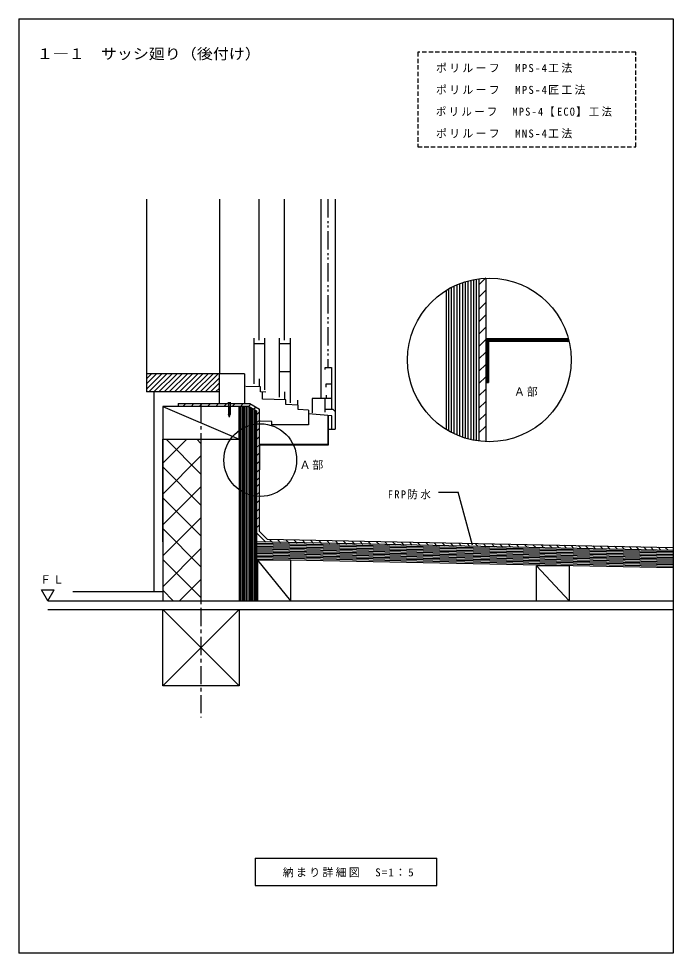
# Model space of a CAD drawing. Units: millimetres, scale not verified. Extents: x -457 to 443, y -597 to 688.
import ezdxf
from ezdxf.enums import TextEntityAlignment as Align

# ---------------------------------------------------------------- set-up
doc = ezdxf.new("R2010")
doc.units = ezdxf.units.MM
doc.header["$LTSCALE"] = 5
for name, pattern in [('CHAIN1', [8, 5, -1, 1, -1]), ('DASHED1', [1.8, 1.2, -0.6]), ('DOUBLE_CHAIN1', [8.8, 5, -1, 0.6, -0.6, 0.6, -1])]:
    doc.linetypes.add(name, pattern=pattern)
for name, color, linetype in [('0-0_境界寸法', 7, 'Continuous'), ('A-0', 4, 'Continuous'), ('A-9', 7, 'DASHED1'), ('F-0', 2, 'Continuous')]:
    doc.layers.add(name, color=color, linetype=linetype)
doc.styles.add('ＭＳ ゴシック', font='')
doc.styles.get('ＭＳ ゴシック').set_extended_font_data('MS Gothic')

msp = doc.modelspace()

# ---------------------------------------------------------------- linework, layer by layer
at = {"layer": '0-0_境界寸法'}
for p, q in [((-416.509, -112.046), (-425.169, -97.046)), ((-425.169, -97.046), (-407.849, -97.046)), ((-416.509, -112.046), (-407.849, -97.046))]:
    msp.add_line(p, q, dxfattribs=at)
at = {"layer": '0-0_境界寸法', "color": 2}
for q in [(-131.634, -503.579), (118.366, -466.079)]:
    msp.add_line((-131.634, -466.079), q, dxfattribs=at)
msp.add_lwpolyline([(-131.634, -503.579), (118.366, -503.579), (118.366, -466.079)], dxfattribs=at)
at = {"layer": 'A-0'}
for p, q in [((-281.032, 439.987), (-281.032, 199.954)), ((-180.532, 439.987), (-180.532, 199.954)), ((-41.324, 439.987), (-41.324, 166.129)), ((-21.532, 439.987), (-21.532, 123.954)), ((146.032, 116.359), (146.032, 321.77)), ((149.782, 114.571), (149.782, 323.558)), ((157.282, 326.229), (157.282, 111.9)), ((161.032, 327.112), (161.032, 111.017)), ((164.782, 327.994), (164.782, 110.135)), ((168.532, 328.876), (168.532, 109.252)), ((172.282, 329.759), (172.282, 108.37)), ((185.407, 331.725), (176.032, 322.35)), ((184.817, 331.425), (185.407, 330.835)), ((134.782, 121.725), (134.782, 316.404)), ((138.532, 119.936), (138.532, 318.193)), ((142.282, 118.148), (142.282, 319.981)), ((185.407, 314.754), (176.032, 305.379)), ((185.407, 297.783), (176.032, 288.408)), ((185.407, 280.813), (176.032, 271.438)), ((185.407, 263.842), (176.032, 254.467)), ((185.407, 246.872), (176.032, 237.497)), ((185.407, 229.901), (176.032, 220.526)), ((185.407, 212.931), (176.032, 203.556)), ((-259.96, 199.954), (-281.032, 178.882)), ((-267.031, 199.954), (-281.032, 185.953)), ((-274.102, 199.954), (-281.032, 193.024)), ((-180.532, 199.954), (-281.032, 199.954)), ((-252.889, 199.954), (-277.889, 174.954)), ((-245.818, 199.954), (-270.818, 174.954)), ((-238.747, 199.954), (-263.747, 174.954)), ((-231.676, 199.954), (-256.676, 174.954)), ((-224.604, 199.954), (-249.605, 174.954)), ((-217.534, 199.954), (-242.533, 174.954)), ((-210.462, 199.954), (-235.462, 174.954)), ((-203.391, 199.954), (-228.391, 174.954)), ((-196.32, 199.954), (-221.32, 174.954)), ((-189.249, 199.954), (-214.249, 174.954)), ((-182.178, 199.954), (-207.178, 174.954)), ((-180.53, 194.531), (-200.107, 174.954)), ((185.407, 195.96), (176.032, 186.585)), ((-180.53, 187.46), (-193.036, 174.954)), ((-180.53, 180.389), (-185.965, 174.954)), ((185.407, 178.989), (176.032, 169.614)), ((-258.531, 154.954), (-153.531, 109.954)), ((-231.043, 154.964), (-227.043, 158.964)), ((-219.729, 154.964), (-215.729, 158.964)), ((-208.415, 154.964), (-204.415, 158.964)), ((-197.102, 154.964), (-193.102, 158.964)), ((-185.788, 154.964), (-181.788, 158.964)), ((-174.474, 154.964), (-170.474, 158.964)), ((-169.081, 160.129), (-169.081, 159.979)), ((-169.081, 160.129), (-164.981, 160.129)), ((-168.056, 158.954), (-169.081, 159.979)), ((-168.056, 158.954), (-168.056, 144.154)), ((-166.006, 158.954), (-164.981, 159.979)), ((-166.006, 158.954), (-166.006, 144.154)), ((-163.161, 154.964), (-159.161, 158.964)), ((-151.847, 154.964), (-147.847, 158.964)), ((-151.532, -112.046), (-151.532, 154.954)), ((-149.531, -112.046), (-149.531, 154.954)), ((-147.532, -112.046), (-147.532, 154.954)), ((-145.532, -112.046), (-145.532, 154.954)), ((-143.531, -112.046), (-143.531, 154.954)), ((-140.533, 154.964), (-137.322, 158.176)), ((-139.531, 154.954), (-139.531, -112.046)), ((185.407, 162.019), (176.032, 152.644)), ((-166.006, 153.654), (-168.056, 153.245)), ((-166.006, 152.685), (-168.056, 152.275)), ((-166.006, 151.715), (-168.056, 151.306)), ((-166.006, 150.746), (-168.056, 150.337)), ((-166.006, 149.776), (-168.056, 149.367)), ((-166.006, 148.807), (-168.056, 148.398)), ((-166.006, 147.837), (-168.056, 147.428)), ((-166.006, 146.868), (-168.056, 146.459)), ((-166.006, 145.898), (-168.056, 145.489)), ((-166.006, 144.929), (-168.056, 144.52)), ((-167.031, 140.329), (-168.056, 144.154)), ((-166.061, 143.948), (-167.902, 143.581)), ((-166.335, 142.924), (-167.655, 142.661)), ((-166.61, 141.9), (-167.409, 141.741)), ((-167.031, 140.329), (-166.006, 144.154)), ((-137.532, 153.678), (-137.532, -112.046)), ((-135.531, 152.523), (-135.531, -112.046)), ((-133.532, 151.369), (-133.532, -112.046)), ((-130.245, 154.09), (-133.173, 151.162)), ((-131.532, 150.214), (-131.532, -112.046)), ((-129.532, 143.64), (-125.531, 147.64)), ((185.407, 145.048), (176.032, 135.673)), ((-129.532, 132.327), (-125.531, 136.326)), ((-129.532, 121.013), (-125.531, 125.013)), ((-129.532, 121.013), (-125.531, 125.013)), ((185.407, 128.078), (176.032, 118.703)), ((-258.531, 109.954), (-206.031, 109.954)), ((-258.531, -31.046), (-258.531, 109.954)), ((-225.48, 109.954), (-258.531, 76.902)), ((-225.48, 109.954), (-258.531, 76.902)), ((-258.531, 109.954), (-258.531, -112.046)), ((-206.031, 61.892), (-254.094, 109.954)), ((-206.031, 104.318), (-211.668, 109.954)), ((-206.031, 109.954), (-206.031, -112.046)), ((-129.532, 109.699), (-125.531, 113.699)), ((-129.532, 109.699), (-125.531, 113.699)), ((-129.532, 98.385), (-125.531, 102.385)), ((-129.532, 98.385), (-125.531, 102.385)), ((-129.532, 87.072), (-125.531, 91.072)), ((-206.031, 86.976), (-258.531, 34.476)), ((-206.031, 86.976), (-258.531, 34.476)), ((-129.532, 75.758), (-125.531, 79.758)), ((-206.031, 19.465), (-258.531, 71.965)), ((-129.532, 64.444), (-125.531, 68.444)), ((-129.532, 64.444), (-125.531, 68.444)), ((-129.532, 53.131), (-125.531, 57.131)), ((-206.031, 44.55), (-258.531, -7.95)), ((-206.031, 44.55), (-258.531, -7.95)), ((-129.532, 44.645), (-125.531, 48.645)), ((-129.532, 44.645), (-125.531, 48.645)), ((-206.031, -22.961), (-258.531, 29.539)), ((-129.532, 33.332), (-125.531, 37.332)), ((-129.532, 22.018), (-125.531, 26.018)), ((120.678, 37.164), (147.787, 37.164)), ((167.291, -35.625), (147.787, 37.164)), ((-129.532, 10.704), (-125.531, 14.704)), ((-129.532, 10.704), (-125.531, 14.704)), ((-206.031, 2.123), (-258.531, -50.377)), ((-206.031, 2.123), (-239.201, -31.046)), ((-129.532, -0.61), (-125.531, 3.39)), ((-129.532, -0.61), (-125.531, 3.39)), ((-129.532, -11.923), (-125.531, -7.923)), ((-129.532, -11.923), (-125.531, -7.923)), ((-206.031, -65.388), (-258.531, -12.888)), ((443.366, -44.902), (-129.532, -33.32)), ((443.366, -46.902), (-129.532, -35.32)), ((443.366, -48.902), (-129.532, -37.321)), ((-107.828, -32.16), (-111.75, -28.084)), ((-96.516, -32.378), (-100.439, -28.301)), ((-85.205, -32.595), (-89.127, -28.519)), ((-73.893, -32.812), (-77.815, -28.736)), ((-73.893, -32.812), (-77.815, -28.736)), ((-62.581, -33.029), (-66.504, -28.953)), ((-51.27, -33.246), (-55.192, -29.17)), ((-39.958, -33.463), (-43.881, -29.388)), ((-28.646, -33.681), (-32.569, -29.605)), ((-17.335, -33.898), (-21.257, -29.822)), ((-6.023, -34.115), (-9.946, -30.039)), ((5.288, -34.332), (1.366, -30.256)), ((16.6, -34.55), (12.678, -30.473)), ((27.912, -34.767), (23.989, -30.691)), ((27.912, -34.767), (23.989, -30.691)), ((39.223, -34.984), (35.301, -30.908)), ((50.535, -35.201), (46.612, -31.125)), ((61.847, -35.418), (57.924, -31.342)), ((73.158, -35.635), (69.236, -31.559)), ((84.47, -35.853), (80.547, -31.777)), ((95.781, -36.07), (91.859, -31.994)), ((107.093, -36.287), (103.171, -32.211)), ((118.405, -36.504), (114.482, -32.428)), ((129.716, -36.721), (125.794, -32.645)), ((129.716, -36.721), (125.794, -32.645)), ((141.028, -36.939), (137.105, -32.862)), ((152.339, -37.156), (148.417, -33.08)), ((163.651, -37.373), (159.729, -33.297)), ((174.963, -37.59), (171.04, -33.514)), ((186.274, -37.807), (182.352, -33.731)), ((186.274, -37.807), (182.352, -33.731)), ((197.586, -38.025), (193.663, -33.948)), ((197.586, -38.025), (193.663, -33.948)), ((208.898, -38.242), (204.975, -34.166)), ((208.898, -38.242), (204.975, -34.166)), ((220.209, -38.459), (216.287, -34.383)), ((220.209, -38.459), (216.287, -34.383)), ((231.521, -38.676), (227.598, -34.6)), ((231.521, -38.676), (227.598, -34.6)), ((242.832, -38.893), (238.91, -34.817)), ((254.144, -39.11), (250.222, -35.035)), ((265.456, -39.328), (261.533, -35.252)), ((276.767, -39.545), (272.845, -35.469)), ((286.814, -39.827), (282.891, -35.751)), ((296.694, -39.936), (292.767, -35.856)), ((306.663, -40.138), (302.736, -36.058)), ((316.632, -40.339), (312.705, -36.259)), ((326.601, -40.541), (322.674, -36.461)), ((336.569, -40.743), (332.643, -36.662)), ((346.538, -40.944), (342.612, -36.864)), ((356.507, -41.145), (352.581, -37.065)), ((366.476, -41.347), (362.55, -37.267)), ((376.445, -41.548), (372.519, -37.468)), ((386.414, -41.75), (382.487, -37.67)), ((396.383, -41.952), (392.456, -37.871)), ((406.352, -42.153), (402.425, -38.073)), ((416.321, -42.355), (412.394, -38.274)), ((426.289, -42.556), (422.363, -38.476)), ((-206.031, -40.303), (-258.531, -92.803)), ((443.366, -50.902), (-129.532, -39.321)), ((443.366, -52.903), (-129.532, -41.321)), ((443.366, -56.904), (-129.532, -45.322)), ((443.366, -58.904), (-129.532, -47.322)), ((443.366, -60.904), (-129.532, -49.323)), ((443.366, -62.905), (-129.532, -51.323)), ((436.258, -42.758), (432.332, -38.677)), ((-206.031, -107.814), (-258.531, -55.314)), ((443.366, -64.905), (-129.532, -53.324)), ((-82.672, -112.046), (-127.672, -56.271)), ((255.328, -64.014), (300.328, -112.046)), ((-206.031, -82.73), (-235.348, -112.046)), ((-244.226, -112.046), (-258.531, -97.741)), ((-258.531, -124.046), (-153.531, -229.046)), ((-153.531, -124.046), (-258.531, -229.046))]:
    msp.add_line(p, q, dxfattribs=at)
at = {"layer": 'A-0', "color": 7}
for p, q in [((-126.026, 245.954), (-126.026, 439.987)), ((-91.028, 245.954), (-91.028, 439.987)), ((-133.529, 248.954), (-133.53, 185.954)), ((-118.53, 248.954), (-118.532, 177.953)), ((-98.531, 248.954), (-98.532, 167.953)), ((-83.529, 248.954), (-83.531, 159.953)), ((-118.53, 240.954), (-133.529, 240.954)), ((-83.529, 240.954), (-98.531, 240.954)), ((-281.032, 199.954), (-281.032, 174.954)), ((-146.327, 199.954), (-195.531, 199.954)), ((-178.032, 199.954), (-180.532, 199.954)), ((-180.53, 158.954), (-180.53, 199.954)), ((-146.327, 199.954), (-146.327, 158.954)), ((-126.031, 192.954), (-126.031, 182.012)), ((-83.531, 202.754), (-98.532, 202.754)), ((-180.532, 174.954), (-281.032, 174.954)), ((-271.032, 174.954), (-271.032, -100.046)), ((-91.03, 174.953), (-91.03, 164.013)), ((-33.831, 170.628), (-33.831, 166.165)), ((-73.229, 163.454), (-73.229, 156.976)), ((-35.132, 147.129), (-35.132, 166.129)), ((-58.032, 149.756), (-58.032, 129.953)), ((-35.132, 151.129), (-24.631, 151.129)), ((-24.631, 151.129), (-21.633, 148.129)), ((-31.031, 123.954), (-21.532, 123.954)), ((-127.672, -112.046), (-127.672, -56.271)), ((-82.672, -56.271), (-127.672, -56.271)), ((-82.672, -112.046), (-82.672, -56.271)), ((255.328, -112.046), (255.328, -64.014)), ((300.328, -64.014), (255.328, -64.014)), ((300.328, -64.014), (300.328, -112.046)), ((-258.531, -100.046), (-382.016, -100.046))]:
    msp.add_line(p, q, dxfattribs=at)
at = {"layer": 'A-0', "color": 7, "linetype": 'DOUBLE_CHAIN1'}
msp.add_line((-31.428, 439.987), (-31.428, 208.629), dxfattribs=at)
at = {"layer": 'A-0', "color": 3}
for p, q in [((153.532, 325.347), (153.532, 112.782)), ((176.032, 330.641), (176.032, 107.488)), ((131.032, 314.616), (131.032, 123.513)), ((299.1, 248.111), (185.407, 248.111)), ((185.407, 240.908), (192.611, 248.111)), ((185.407, 241.969), (191.55, 248.111)), ((185.407, 243.029), (190.49, 248.111)), ((185.407, 244.09), (189.429, 248.111)), ((185.407, 245.151), (188.368, 248.111)), ((185.407, 246.211), (187.308, 248.111)), ((189.157, 244.362), (189.157, 188.112)), ((300.033, 244.362), (189.157, 244.362)), ((189.922, 244.362), (193.671, 248.111)), ((190.982, 244.362), (194.732, 248.111)), ((192.043, 244.362), (195.793, 248.111)), ((193.104, 244.362), (196.853, 248.111)), ((194.164, 244.362), (197.914, 248.111)), ((195.225, 244.362), (198.975, 248.111)), ((196.286, 244.362), (200.035, 248.111)), ((197.346, 244.362), (201.096, 248.111)), ((198.407, 244.362), (202.157, 248.111)), ((199.468, 244.362), (203.217, 248.111)), ((200.528, 244.362), (204.278, 248.111)), ((201.589, 244.362), (205.339, 248.111)), ((202.65, 244.362), (206.399, 248.111)), ((203.71, 244.362), (207.46, 248.111)), ((204.771, 244.362), (208.521, 248.111)), ((205.831, 244.362), (209.581, 248.111)), ((206.892, 244.362), (210.642, 248.111)), ((207.953, 244.362), (211.703, 248.111)), ((209.013, 244.362), (212.763, 248.111)), ((210.074, 244.362), (213.824, 248.111)), ((211.135, 244.362), (214.885, 248.111)), ((212.195, 244.362), (215.945, 248.111)), ((213.256, 244.362), (217.006, 248.111)), ((214.317, 244.362), (218.067, 248.111)), ((215.377, 244.362), (219.127, 248.111)), ((216.438, 244.362), (220.188, 248.111)), ((217.499, 244.362), (221.249, 248.111)), ((218.559, 244.362), (222.309, 248.111)), ((219.62, 244.362), (223.37, 248.111)), ((220.681, 244.362), (224.431, 248.111)), ((221.741, 244.362), (225.491, 248.111)), ((222.802, 244.362), (226.552, 248.111)), ((223.863, 244.362), (227.613, 248.111)), ((224.923, 244.362), (228.673, 248.111)), ((225.984, 244.362), (229.734, 248.111)), ((227.045, 244.362), (230.795, 248.111)), ((228.105, 244.362), (231.855, 248.111)), ((229.166, 244.362), (232.916, 248.111)), ((230.227, 244.362), (233.977, 248.111)), ((231.287, 244.362), (235.037, 248.111)), ((232.348, 244.362), (236.098, 248.111)), ((233.409, 244.362), (237.159, 248.111)), ((234.469, 244.362), (238.219, 248.111)), ((235.53, 244.362), (239.28, 248.111)), ((236.591, 244.362), (240.341, 248.111)), ((237.651, 244.362), (241.401, 248.111)), ((238.712, 244.362), (242.462, 248.111)), ((239.773, 244.362), (243.523, 248.111)), ((240.833, 244.362), (244.583, 248.111)), ((241.894, 244.362), (245.644, 248.111)), ((242.954, 244.362), (246.705, 248.111)), ((244.015, 244.362), (247.765, 248.111)), ((245.076, 244.362), (248.826, 248.111)), ((246.136, 244.362), (249.887, 248.111)), ((247.197, 244.362), (250.947, 248.111)), ((248.258, 244.362), (252.008, 248.111)), ((249.318, 244.362), (253.069, 248.111)), ((250.379, 244.362), (254.129, 248.111)), ((251.44, 244.362), (255.19, 248.111)), ((252.5, 244.362), (256.251, 248.111)), ((253.561, 244.362), (257.311, 248.111)), ((254.622, 244.362), (258.372, 248.111)), ((255.682, 244.362), (259.432, 248.111)), ((256.743, 244.362), (260.493, 248.111)), ((257.804, 244.362), (261.554, 248.111)), ((258.864, 244.362), (262.614, 248.111)), ((259.925, 244.362), (263.675, 248.111)), ((260.986, 244.362), (264.736, 248.111)), ((262.046, 244.362), (265.796, 248.111)), ((263.107, 244.362), (266.857, 248.111)), ((264.168, 244.362), (267.918, 248.111)), ((265.228, 244.362), (268.978, 248.111)), ((266.289, 244.362), (270.039, 248.111)), ((267.35, 244.362), (271.1, 248.111)), ((268.41, 244.362), (272.16, 248.111)), ((269.471, 244.362), (273.221, 248.111)), ((270.532, 244.362), (274.282, 248.111)), ((271.592, 244.362), (275.342, 248.111)), ((272.653, 244.362), (276.403, 248.111)), ((273.714, 244.362), (277.464, 248.111)), ((274.774, 244.362), (278.524, 248.111)), ((275.835, 244.362), (279.585, 248.111)), ((276.896, 244.362), (280.646, 248.111)), ((277.956, 244.362), (281.706, 248.111)), ((279.017, 244.362), (282.767, 248.111)), ((280.078, 244.362), (283.828, 248.111)), ((281.138, 244.362), (284.888, 248.111)), ((282.199, 244.362), (285.949, 248.111)), ((283.26, 244.362), (287.01, 248.111)), ((284.32, 244.362), (288.07, 248.111)), ((285.381, 244.362), (289.131, 248.111)), ((286.442, 244.362), (290.192, 248.111)), ((287.502, 244.362), (291.252, 248.111)), ((288.563, 244.362), (292.313, 248.111)), ((289.624, 244.362), (293.374, 248.111)), ((290.684, 244.362), (294.434, 248.111)), ((291.745, 244.362), (295.495, 248.111)), ((292.806, 244.362), (296.556, 248.111)), ((293.866, 244.362), (297.616, 248.111)), ((294.927, 244.362), (298.677, 248.111)), ((295.988, 244.362), (299.233, 247.607)), ((297.048, 244.362), (299.451, 246.764)), ((298.109, 244.362), (299.663, 245.916)), ((299.17, 244.362), (299.869, 245.061)), ((185.407, 239.847), (189.157, 243.597)), ((185.407, 238.787), (189.157, 242.537)), ((185.407, 237.726), (189.157, 241.476)), ((185.407, 236.665), (189.157, 240.415)), ((185.407, 235.605), (189.157, 239.355)), ((185.407, 234.544), (189.157, 238.294)), ((185.407, 233.483), (189.157, 237.233)), ((185.407, 232.423), (189.157, 236.173)), ((185.407, 231.362), (189.157, 235.112)), ((185.407, 230.301), (189.157, 234.051)), ((185.407, 229.241), (189.157, 232.991)), ((185.407, 228.18), (189.157, 231.93)), ((185.407, 227.119), (189.157, 230.869)), ((185.407, 226.059), (189.157, 229.809)), ((185.407, 224.998), (189.157, 228.748)), ((185.407, 223.937), (189.157, 227.687)), ((185.407, 222.877), (189.157, 226.627)), ((185.407, 221.816), (189.157, 225.566)), ((185.407, 220.755), (189.157, 224.505)), ((185.407, 219.695), (189.157, 223.445)), ((185.407, 218.634), (189.157, 222.384)), ((185.407, 217.573), (189.157, 221.324)), ((185.407, 216.513), (189.157, 220.263)), ((185.407, 215.452), (189.157, 219.202)), ((185.407, 214.391), (189.157, 218.142)), ((185.407, 213.331), (189.157, 217.081)), ((185.407, 212.27), (189.157, 216.02)), ((185.407, 211.209), (189.157, 214.96)), ((185.407, 210.149), (189.157, 213.899)), ((185.407, 209.088), (189.157, 212.838)), ((185.407, 208.028), (189.157, 211.778)), ((185.407, 206.967), (189.157, 210.717)), ((185.407, 205.906), (189.157, 209.656)), ((185.407, 204.846), (189.157, 208.596)), ((185.407, 203.785), (189.157, 207.535)), ((185.407, 202.724), (189.157, 206.474)), ((185.407, 201.664), (189.157, 205.414)), ((185.407, 200.603), (189.157, 204.353)), ((185.407, 199.542), (189.157, 203.292)), ((185.407, 198.482), (189.157, 202.232)), ((185.407, 197.421), (189.157, 201.171)), ((185.407, 196.36), (189.157, 200.11)), ((185.407, 195.3), (189.157, 199.05)), ((185.407, 194.239), (189.157, 197.989)), ((185.407, 193.178), (189.157, 196.928)), ((185.407, 192.118), (189.157, 195.868)), ((185.407, 191.057), (189.157, 194.807)), ((185.407, 189.996), (189.157, 193.746)), ((185.407, 188.936), (189.157, 192.686)), ((185.407, 188.112), (189.157, 188.112)), ((185.644, 188.112), (189.157, 191.625)), ((186.705, 188.112), (189.157, 190.564)), ((187.765, 188.112), (189.157, 189.504)), ((188.826, 188.112), (189.157, 188.443)), ((-258.531, 154.954), (-258.531, 109.954)), ((-139.741, 154.954), (-258.531, 154.954)), ((-153.531, 109.954), (-153.531, 154.954)), ((-141.532, 154.954), (-141.532, -112.046)), ((-139.741, 154.954), (-129.532, 149.06)), ((-31.631, 142.395), (-31.631, 102.553)), ((-31.031, 142.395), (-31.031, 101.953)), ((-258.531, 109.954), (-153.531, 109.954)), ((-153.531, 109.954), (-153.531, -112.046)), ((-31.631, 102.553), (-125.531, 102.553)), ((-125.531, 67.753), (-125.531, 98.353)), ((-124.931, 67.753), (-124.931, 101.953)), ((-31.031, 101.953), (-124.931, 101.953)), ((-125.531, 67.753), (-124.931, 67.753)), ((443.366, -42.901), (-129.532, -31.32)), ((443.366, -54.903), (-129.532, -43.321)), ((443.366, -66.906), (-129.532, -55.324)), ((-416.509, -112.046), (443.366, -112.046)), ((-416.509, -124.046), (443.366, -124.046))]:
    msp.add_line(p, q, dxfattribs=at)
at = {"layer": 'A-0', "color": 2}
for p, q in [((185.407, 331.453), (185.407, 106.676)), ((-237.231, 158.954), (-237.231, 154.954)), ((-125.531, -17.043), (-125.531, 151.369)), ((-129.532, -18.676), (-116.89, -31.576)), ((-125.531, -17.043), (-115.176, -27.609)), ((-115.176, -27.609), (443.366, -38.901))]:
    msp.add_line(p, q, dxfattribs=at)
at = {"layer": 'A-0', "linetype": 'CHAIN1'}
msp.add_line((-206.031, 158.154), (-206.031, -272.783), dxfattribs=at)
at = {"layer": 'A-0', "color": 7}
for points in [[(-35.132, 205.829), (-35.132, 208.629), (-26.631, 208.629), (-26.631, 151.129)], [(-117.03, 174.697), (-124.327, 174.953), (-124.327, 181.952), (-144.302, 182.65)], [(-33.831, 181.628), (-33.831, 186.128), (-26.631, 186.128)], [(-58.032, 149.756), (-72.53, 151.025), (-72.53, 156.953), (-89.329, 157.539), (-89.329, 163.953), (-121.531, 165.079), (-121.531, 174.855)], [(-27.633, 166.129), (-53.229, 166.129), (-53.229, 146.43)], [(-26.03, 123.954), (-26.03, 141.958), (-58.032, 144.756)], [(-58.032, 129.953), (-108.532, 129.953), (-108.532, 134.202), (-124.532, 134.76)]]:
    msp.add_lwpolyline(points, dxfattribs=at)
at = {"layer": 'A-0', "color": 2}
msp.add_lwpolyline([(-237.231, 158.954), (-138.669, 158.954), (-125.531, 151.369)], dxfattribs=at)
at = {"layer": 'A-0'}
msp.add_lwpolyline([(-164.981, 160.129), (-164.981, 159.979), (-169.081, 159.979)], dxfattribs=at)
at = {"layer": 'A-0', "color": 3}
msp.add_lwpolyline([(-129.532, -94.194), (-129.532, 149.06), (-129.532, -112.046)], dxfattribs=at)
msp.add_lwpolyline([(-258.531, -124.046), (-153.531, -124.046), (-153.531, -229.046), (-258.531, -229.046)], close=True, dxfattribs=at)
at = {"layer": 'A-0', "color": 7}
for centre, radius in [((190.414, 219.064), 112.5), ((-124.47, 81.247), 50)]:
    msp.add_circle(centre, radius, dxfattribs=at)
at = {"layer": 'A-9'}
msp.add_lwpolyline([(92.039, 512.089), (392.039, 512.089), (392.039, 642.089), (92.039, 642.089)], close=True, dxfattribs=at)
at = {"layer": 'F-0'}
msp.add_line((-456.634, 688.167), (-456.634, -596.833), dxfattribs=at)
msp.add_lwpolyline([(-456.634, 688.167), (443.366, 688.167), (443.366, -596.833), (-456.634, -596.833)], dxfattribs=at)

# ---------------------------------------------------------------- texts
at = {"layer": '0-0_境界寸法', "style": 'ＭＳ ゴシック', "width": 1.1}
msp.add_text('１―１\u3000サッシ廻り（後付け）', height=14.66, dxfattribs=at).set_placement((-431.634, 628.167), align=Align.BOTTOM_LEFT)
at = {"layer": '0-0_境界寸法', "char_height": 11, "attachment_point": 7, "style": 'ＭＳ ゴシック'}
for s, insert in [('\\T1.17;ＦＬ', (-427.151, -88.396)), ('\\T1.21;納まり詳細図\u3000S=1：5', (-93.509, -492.329))]:
    msp.add_mtext(s, dxfattribs=dict(at, insert=insert))
at = {"layer": 'A-0', "color": 7, "char_height": 11, "attachment_point": 7, "style": 'ＭＳ ゴシック'}
for s, insert in [('\\T1.17;Ａ部', (224.37, 168.545)), ('\\T1.17;Ａ部', (-70.453, 67.87)), ('\\T1.26;\\W0.95;FRP防水', (50.843, 27.382))]:
    msp.add_mtext(s, dxfattribs=dict(at, insert=insert))
at = {"layer": 'A-9', "char_height": 11, "attachment_point": 7, "style": 'ＭＳ ゴシック'}
for s, insert in [('\\T1.21;ポリルーフ\u3000MPS-4工法', (117.036, 613.523)), ('\\T1.21;ポリルーフ\u3000MPS-4匠工法', (117.036, 583.523)), ('\\T1.23;\\W0.95;ポリルーフ\u3000MPS-4【ECO】工法', (117.036, 553.523)), ('\\T1.21;ポリルーフ\u3000MNS-4工法', (117.036, 523.523))]:
    msp.add_mtext(s, dxfattribs=dict(at, insert=insert))

doc.saveas('drawing.dxf')
